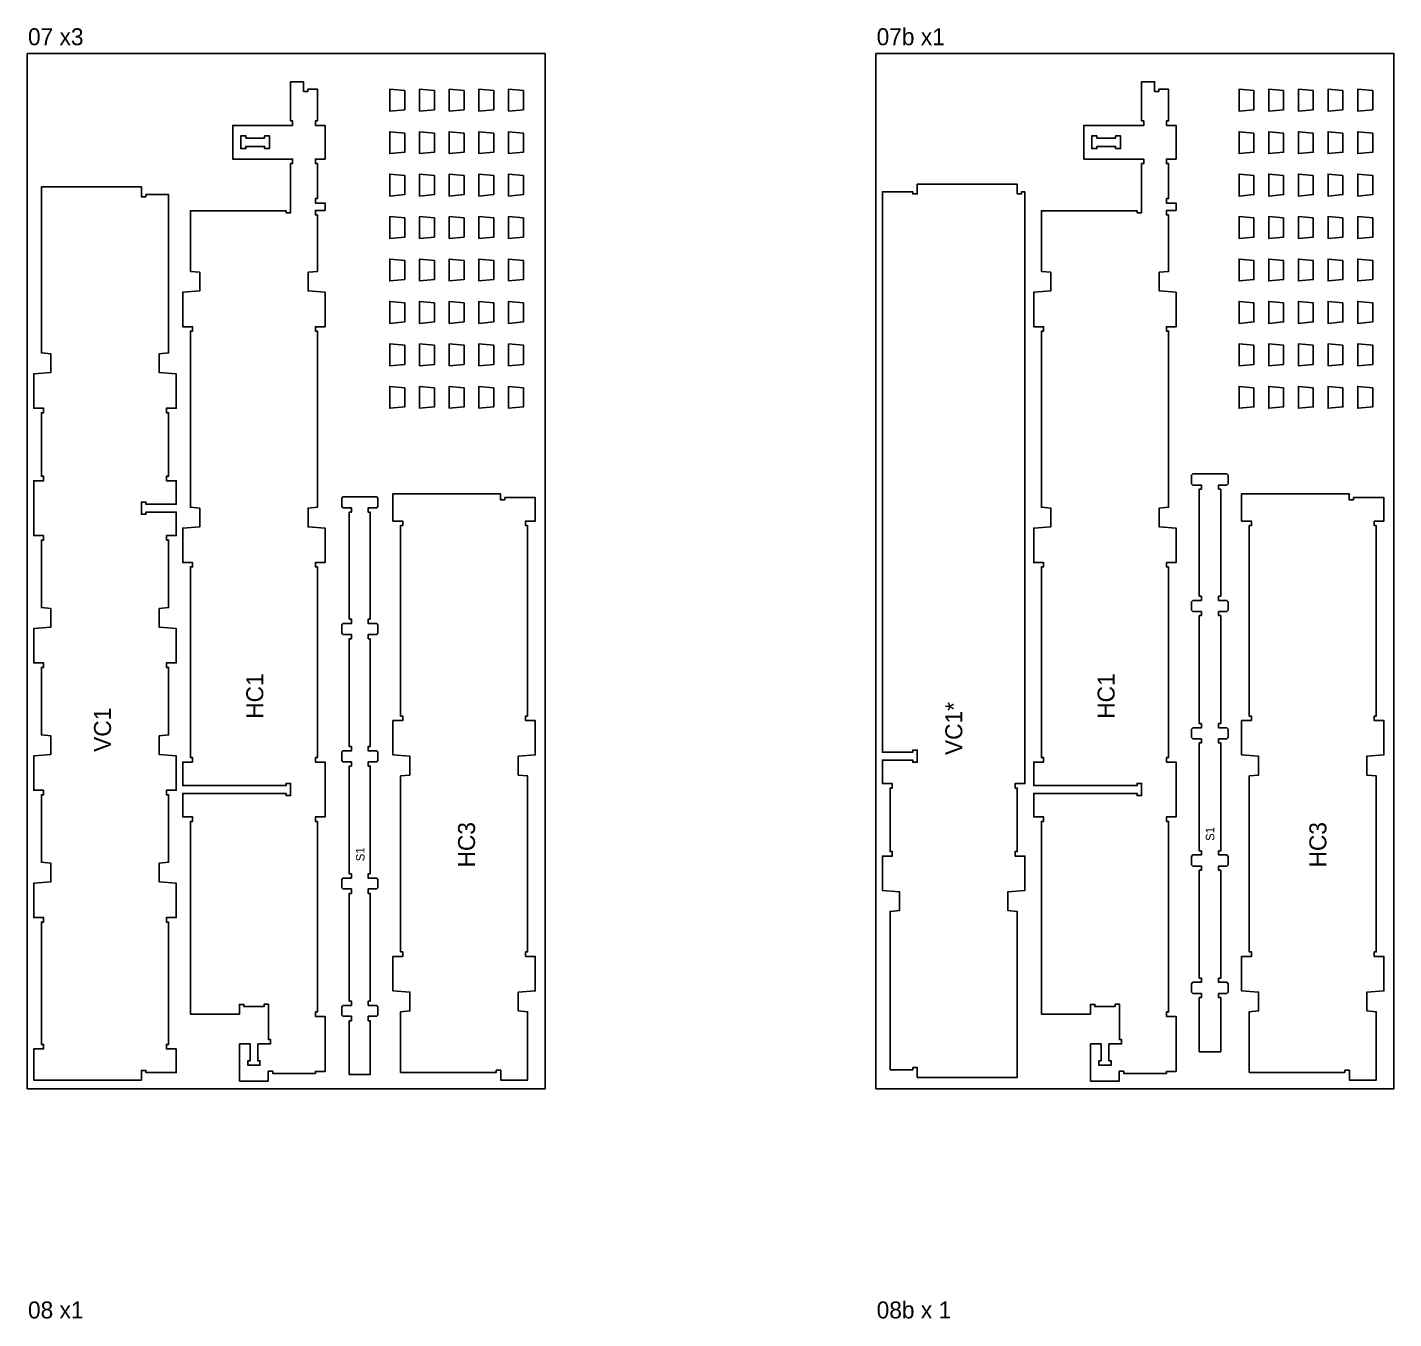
# Model space of a CAD drawing. Header units: inches. Extents: x -19170 to 42346, y 18707 to 54393.
# Drawn here: x 39126 to 42346, y 24165 to 27208 of the extents above; entities that cross this region are included whole.
import ezdxf

# ---------------------------------------------------------------- set-up
doc = ezdxf.new("R2010")
doc.units = ezdxf.units.IN
doc.header["$MEASUREMENT"] = 0
for name, color, linetype in [('0_SHEET_StructuralSheet 2440x1220x18', 1, 'CONTINUOUS'), ('1_3mmTOOL_2mmDEEP_CENTRE', 2, 'CONTINUOUS'), ('4_6mmTOOL_CUTTHROUGH_INSIDE', 4, 'CONTINUOUS'), ('5_6mmTOOL_CUTTHROUGH_OUTSIDE', 5, 'CONTINUOUS')]:
    doc.layers.add(name, color=color, linetype=linetype)

msp = doc.modelspace()

# ---------------------------------------------------------------- linework, layer by layer
at = {"layer": '0_SHEET_StructuralSheet 2440x1220x18'}
for points in [[(39126, 27146.6), (39126, 24706.6), (40346, 24706.6), (40346, 27146.6)], [(41126, 27146.6), (41126, 24706.6), (42346, 24706.6), (42346, 27146.6)]]:
    msp.add_lwpolyline(points, close=True, dxfattribs=at)
at = {"layer": '4_6mmTOOL_CUTTHROUGH_INSIDE'}
for points in [[(39697, 26922.2), (39685, 26922.2), (39685, 26927.2), (39641, 26927.2), (39641, 26922.2), (39629, 26922.2), (39629, 26952.2), (39641, 26952.2), (39641, 26947.2), (39685, 26947.2), (39685, 26952.2), (39697, 26952.2)], [(41690.6, 26922.2), (41690.6, 26927.2), (41646.6, 26927.2), (41646.6, 26922.2), (41634.6, 26922.2), (41634.6, 26952.2), (41646.6, 26952.2), (41646.6, 26947.2), (41690.6, 26947.2), (41690.6, 26952.2), (41702.6, 26952.2), (41702.6, 26922.2)]]:
    msp.add_lwpolyline(points, close=True, dxfattribs=at)
at = {"layer": '5_6mmTOOL_CUTTHROUGH_OUTSIDE'}
for points in [[(39809.8, 25936.4), (39804.8, 25936.4), (39804.8, 25946.9), (39827.8, 25946.9), (39827.8, 26027.9), (39787.8, 26031), (39787.8, 26075.3), (39809.8, 26077.2), (39809.8, 26492.1), (39804.8, 26492.1), (39804.8, 26502.6), (39827.8, 26502.6), (39827.8, 26583.7), (39787.8, 26586.8), (39787.8, 26631), (39809.8, 26633), (39809.8, 26765.9), (39804.8, 26765.9), (39804.8, 26776.4), (39827.8, 26776.4), (39827.8, 26793.9), (39804.8, 26793.9), (39804.8, 26804.4), (39809.8, 26804.4), (39809.8, 26886.9), (39804.8, 26886.9), (39804.8, 26897.4), (39827.8, 26897.4), (39827.8, 26976.9), (39804.8, 26976.9), (39804.8, 26987.4), (39809.8, 26987.4), (39809.8, 27061.9), (39787.3, 27061.9), (39787.3, 27056.9), (39776.8, 27056.9), (39776.8, 27079.9), (39746.3, 27079.9), (39746.3, 26987.4), (39751.3, 26987.4), (39751.3, 26976.9), (39610.3, 26976.9), (39610.3, 26897.4), (39751.3, 26897.4), (39751.3, 26886.9), (39746.3, 26886.9), (39746.3, 26770.9), (39735.8, 26770.9), (39735.8, 26775.9), (39510.3, 26775.9), (39510.3, 26633), (39532.2, 26631), (39532.2, 26586.8), (39492.3, 26583.7), (39492.3, 26502.6), (39515.3, 26502.6), (39515.3, 26492.1), (39510.3, 26492.1), (39510.3, 26077.2), (39532.2, 26075.3), (39532.2, 26031), (39492.3, 26027.9), (39492.3, 25946.9), (39515.3, 25946.9), (39515.3, 25936.4), (39510.3, 25936.4), (39510.3, 25487.4), (39515.3, 25487.4), (39515.3, 25476.9), (39492.3, 25476.9), (39492.3, 25421.4), (39735.8, 25421.4), (39735.8, 25426.4), (39746.3, 25426.4), (39746.3, 25397.9), (39735.8, 25397.9), (39735.8, 25402.9), (39492.3, 25402.9), (39492.3, 25347.4), (39515.3, 25347.4), (39515.3, 25336.9), (39510.3, 25336.9), (39510.3, 24882.8), (39625.8, 24882.8), (39625.8, 24905.8), (39636.3, 24905.8), (39636.3, 24900.8), (39683.8, 24900.8), (39683.8, 24906), (39694.3, 24906), (39694.3, 24823), (39699.3, 24823), (39699.3, 24812.5), (39669.3, 24812.5), (39669.3, 24773), (39674.3, 24773), (39674.3, 24762.5), (39645.8, 24762.5), (39645.8, 24773), (39650.8, 24773), (39650.8, 24812.5), (39626.3, 24812.5), (39626.3, 24725.2), (39693.8, 24725.2), (39693.8, 24748.2), (39704.3, 24748.2), (39704.3, 24743.2), (39804.8, 24743.2), (39804.8, 24748), (39827.8, 24748), (39827.8, 24877.5), (39804.8, 24877.5), (39804.8, 24888), (39809.8, 24888), (39809.8, 25336.9), (39804.8, 25336.9), (39804.8, 25347.4), (39827.8, 25347.4), (39827.8, 25476.9), (39804.8, 25476.9), (39804.8, 25487.4), (39809.8, 25487.4)], [(40015.3, 27058.8), (39980.3, 27062), (39980.3, 27010.5), (40015.3, 27013.7)], [(40085.3, 27058.8), (40050.3, 27062), (40050.3, 27010.5), (40085.3, 27013.7)], [(40155.3, 27058.8), (40120.3, 27062), (40120.3, 27010.5), (40155.3, 27013.7)], [(40225.3, 27058.8), (40190.3, 27062), (40190.3, 27010.5), (40225.3, 27013.7)], [(40295.3, 27058.8), (40260.3, 27062), (40260.3, 27010.5), (40295.3, 27013.7)], [(41815.4, 25936.4), (41810.4, 25936.4), (41810.4, 25946.9), (41833.4, 25946.9), (41833.4, 26027.9), (41793.4, 26031), (41793.4, 26075.3), (41815.4, 26077.2), (41815.4, 26492.1), (41810.4, 26492.1), (41810.4, 26502.6), (41833.4, 26502.6), (41833.4, 26583.7), (41793.4, 26586.8), (41793.4, 26631), (41815.4, 26633), (41815.4, 26765.9), (41810.4, 26765.9), (41810.4, 26776.4), (41833.4, 26776.4), (41833.4, 26793.9), (41810.4, 26793.9), (41810.4, 26804.4), (41815.4, 26804.4), (41815.4, 26886.9), (41810.4, 26886.9), (41810.4, 26897.4), (41833.4, 26897.4), (41833.4, 26976.9), (41810.4, 26976.9), (41810.4, 26987.4), (41815.4, 26987.4), (41815.4, 27061.9), (41792.9, 27061.9), (41792.9, 27056.9), (41782.4, 27056.9), (41782.4, 27079.9), (41751.9, 27079.9), (41751.9, 26987.4), (41756.9, 26987.4), (41756.9, 26976.9), (41615.9, 26976.9), (41615.9, 26897.4), (41756.9, 26897.4), (41756.9, 26886.9), (41751.9, 26886.9), (41751.9, 26770.9), (41741.4, 26770.9), (41741.4, 26775.9), (41515.9, 26775.9), (41515.9, 26633), (41537.9, 26631), (41537.9, 26586.8), (41497.9, 26583.7), (41497.9, 26502.6), (41520.9, 26502.6), (41520.9, 26492.1), (41515.9, 26492.1), (41515.9, 26077.2), (41537.9, 26075.3), (41537.9, 26031), (41497.9, 26027.9), (41497.9, 25946.9), (41520.9, 25946.9), (41520.9, 25936.4), (41515.9, 25936.4), (41515.9, 25487.4), (41520.9, 25487.4), (41520.9, 25476.9), (41497.9, 25476.9), (41497.9, 25421.4), (41741.4, 25421.4), (41741.4, 25426.4), (41751.9, 25426.4), (41751.9, 25397.9), (41741.4, 25397.9), (41741.4, 25402.9), (41497.9, 25402.9), (41497.9, 25347.4), (41520.9, 25347.4), (41520.9, 25336.9), (41515.9, 25336.9), (41515.9, 24882.8), (41631.4, 24882.8), (41631.4, 24905.8), (41641.9, 24905.8), (41641.9, 24900.8), (41689.4, 24900.8), (41689.4, 24906), (41699.9, 24906), (41699.9, 24823), (41704.9, 24823), (41704.9, 24812.5), (41674.9, 24812.5), (41674.9, 24773), (41679.9, 24773), (41679.9, 24762.5), (41651.4, 24762.5), (41651.4, 24773), (41656.4, 24773), (41656.4, 24812.5), (41631.9, 24812.5), (41631.9, 24725.2), (41699.4, 24725.2), (41699.4, 24748.2), (41709.9, 24748.2), (41709.9, 24743.2), (41810.4, 24743.2), (41810.4, 24748), (41833.4, 24748), (41833.4, 24877.5), (41810.4, 24877.5), (41810.4, 24888), (41815.4, 24888), (41815.4, 25336.9), (41810.4, 25336.9), (41810.4, 25347.4), (41833.4, 25347.4), (41833.4, 25476.9), (41810.4, 25476.9), (41810.4, 25487.4), (41815.4, 25487.4)], [(42016.5, 27058.8), (41981.5, 27062), (41981.5, 27010.5), (42016.5, 27013.7)], [(42086.5, 27058.8), (42051.5, 27062), (42051.5, 27010.5), (42086.5, 27013.7)], [(42156.5, 27058.8), (42121.5, 27062), (42121.5, 27010.5), (42156.5, 27013.7)], [(42226.5, 27058.8), (42191.5, 27062), (42191.5, 27010.5), (42226.5, 27013.7)], [(42296.5, 27058.8), (42261.5, 27062), (42261.5, 27010.5), (42296.5, 27013.7)], [(40015.3, 26958.8), (39980.3, 26962), (39980.3, 26910.5), (40015.3, 26913.7)], [(40085.3, 26958.8), (40050.3, 26962), (40050.3, 26910.5), (40085.3, 26913.7)], [(40155.3, 26958.8), (40120.3, 26962), (40120.3, 26910.5), (40155.3, 26913.7)], [(40225.3, 26958.8), (40190.3, 26962), (40190.3, 26910.5), (40225.3, 26913.7)], [(40295.3, 26958.8), (40260.3, 26962), (40260.3, 26910.5), (40295.3, 26913.7)], [(42016.5, 26958.8), (41981.5, 26962), (41981.5, 26910.5), (42016.5, 26913.7)], [(42086.5, 26958.8), (42051.5, 26962), (42051.5, 26910.5), (42086.5, 26913.7)], [(42156.5, 26958.8), (42121.5, 26962), (42121.5, 26910.5), (42156.5, 26913.7)], [(42226.5, 26958.8), (42191.5, 26962), (42191.5, 26910.5), (42226.5, 26913.7)], [(42296.5, 26958.8), (42261.5, 26962), (42261.5, 26910.5), (42296.5, 26913.7)], [(40015.3, 26858.8), (39980.3, 26862), (39980.3, 26810.5), (40015.3, 26813.7)], [(40085.3, 26858.8), (40050.3, 26862), (40050.3, 26810.5), (40085.3, 26813.7)], [(40155.3, 26858.8), (40120.3, 26862), (40120.3, 26810.5), (40155.3, 26813.7)], [(40225.3, 26858.8), (40190.3, 26862), (40190.3, 26810.5), (40225.3, 26813.7)], [(40295.3, 26858.8), (40260.3, 26862), (40260.3, 26810.5), (40295.3, 26813.7)], [(42016.5, 26858.8), (41981.5, 26862), (41981.5, 26810.5), (42016.5, 26813.7)], [(42086.5, 26858.8), (42051.5, 26862), (42051.5, 26810.5), (42086.5, 26813.7)], [(42156.5, 26858.8), (42121.5, 26862), (42121.5, 26810.5), (42156.5, 26813.7)], [(42226.5, 26858.8), (42191.5, 26862), (42191.5, 26810.5), (42226.5, 26813.7)], [(42296.5, 26858.8), (42261.5, 26862), (42261.5, 26810.5), (42296.5, 26813.7)], [(39436.8, 25838.7), (39458.8, 25840.7), (39458.8, 25999.8), (39453.8, 25999.8), (39453.8, 26010.3), (39476.8, 26010.3), (39476.8, 26065.8), (39405.3, 26065.8), (39405.3, 26060.8), (39394.8, 26060.8), (39394.8, 26089.3), (39405.3, 26089.3), (39405.3, 26084.3), (39476.8, 26084.3), (39476.8, 26139.8), (39453.8, 26139.8), (39453.8, 26150.3), (39458.8, 26150.3), (39458.8, 26299.8), (39453.8, 26299.8), (39453.8, 26310.3), (39476.8, 26310.3), (39476.8, 26391.3), (39436.8, 26394.4), (39436.8, 26438.7), (39458.8, 26440.7), (39458.8, 26813.8), (39405.3, 26813.8), (39405.3, 26808.8), (39394.8, 26808.8), (39394.8, 26831.8), (39159.3, 26831.8), (39159.3, 26440.7), (39181.2, 26438.7), (39181.2, 26394.4), (39141.3, 26391.3), (39141.3, 26310.3), (39164.3, 26310.3), (39164.3, 26299.8), (39159.3, 26299.8), (39159.3, 26150.3), (39164.3, 26150.3), (39164.3, 26139.8), (39141.3, 26139.8), (39141.3, 26010.3), (39164.3, 26010.3), (39164.3, 25999.8), (39159.3, 25999.8), (39159.3, 25840.7), (39181.2, 25838.7), (39181.2, 25794.4), (39141.3, 25791.3), (39141.3, 25710.3), (39164.3, 25710.3), (39164.3, 25699.8), (39159.3, 25699.8), (39159.3, 25540.7), (39181.2, 25538.7), (39181.2, 25494.4), (39141.3, 25491.3), (39141.3, 25410.3), (39164.3, 25410.3), (39164.3, 25399.8), (39159.3, 25399.8), (39159.3, 25240.7), (39181.2, 25238.7), (39181.2, 25194.4), (39141.3, 25191.3), (39141.3, 25110.3), (39164.3, 25110.3), (39164.3, 25099.8), (39159.3, 25099.8), (39159.3, 24811.3), (39164.3, 24811.3), (39164.3, 24800.8), (39141.3, 24800.8), (39141.3, 24727.3), (39394.8, 24727.3), (39394.8, 24750.3), (39405.3, 24750.3), (39405.3, 24745.3), (39476.8, 24745.3), (39476.8, 24800.8), (39453.8, 24800.8), (39453.8, 24811.3), (39458.8, 24811.3), (39458.8, 25099.8), (39453.8, 25099.8), (39453.8, 25110.3), (39476.8, 25110.3), (39476.8, 25191.3), (39436.8, 25194.4), (39436.8, 25238.7), (39458.8, 25240.7), (39458.8, 25399.8), (39453.8, 25399.8), (39453.8, 25410.3), (39476.8, 25410.3), (39476.8, 25491.3), (39436.8, 25494.4), (39436.8, 25538.7), (39458.8, 25540.7), (39458.8, 25699.8), (39453.8, 25699.8), (39453.8, 25710.3), (39476.8, 25710.3), (39476.8, 25791.3), (39436.8, 25794.4)], [(41476.8, 26820.4), (41469.3, 26820.4), (41469.3, 26815.4), (41458.8, 26815.4), (41458.8, 26820.6), (41458.8, 26838.4), (41223.3, 26838.4), (41223.3, 26815.4), (41212.8, 26815.4), (41212.8, 26820.4), (41141.3, 26820.4), (41141.3, 25499.9), (41212.8, 25499.9), (41212.8, 25504.9), (41223.3, 25504.9), (41223.3, 25476.4), (41212.8, 25476.4), (41212.8, 25481.4), (41141.3, 25481.4), (41141.3, 25425.9), (41164.3, 25425.9), (41164.3, 25415.4), (41159.3, 25415.4), (41159.3, 25265.9), (41164.3, 25265.9), (41164.3, 25255.4), (41141.3, 25255.4), (41141.3, 25174.4), (41181.2, 25171.3), (41181.2, 25127), (41159.3, 25125), (41159.3, 24751.9), (41212.8, 24751.9), (41212.8, 24756.9), (41223.3, 24756.9), (41223.3, 24733.9), (41458.8, 24733.9), (41458.8, 25125), (41436.8, 25127), (41436.8, 25171.3), (41476.8, 25174.4), (41476.8, 25255.4), (41453.8, 25255.4), (41453.8, 25265.9), (41458.8, 25265.9), (41458.8, 25415.4), (41453.8, 25415.4), (41453.8, 25425.9), (41476.8, 25425.9)], [(40015.3, 26758.8), (39980.3, 26762), (39980.3, 26710.5), (40015.3, 26713.7)], [(40085.3, 26758.8), (40050.3, 26762), (40050.3, 26710.5), (40085.3, 26713.7)], [(40155.3, 26758.8), (40120.3, 26762), (40120.3, 26710.5), (40155.3, 26713.7)], [(40225.3, 26758.8), (40190.3, 26762), (40190.3, 26710.5), (40225.3, 26713.7)], [(40295.3, 26758.8), (40260.3, 26762), (40260.3, 26710.5), (40295.3, 26713.7)], [(42016.5, 26758.8), (41981.5, 26762), (41981.5, 26710.5), (42016.5, 26713.7)], [(42086.5, 26758.8), (42051.5, 26762), (42051.5, 26710.5), (42086.5, 26713.7)], [(42156.5, 26758.8), (42121.5, 26762), (42121.5, 26710.5), (42156.5, 26713.7)], [(42226.5, 26758.8), (42191.5, 26762), (42191.5, 26710.5), (42226.5, 26713.7)], [(42296.5, 26758.8), (42261.5, 26762), (42261.5, 26710.5), (42296.5, 26713.7)], [(40015.3, 26658.8), (39980.3, 26662), (39980.3, 26610.5), (40015.3, 26613.7)], [(40085.3, 26658.8), (40050.3, 26662), (40050.3, 26610.5), (40085.3, 26613.7)], [(40155.3, 26658.8), (40120.3, 26662), (40120.3, 26610.5), (40155.3, 26613.7)], [(40225.3, 26658.8), (40190.3, 26662), (40190.3, 26610.5), (40225.3, 26613.7)], [(40295.3, 26658.8), (40260.3, 26662), (40260.3, 26610.5), (40295.3, 26613.7)], [(42016.5, 26658.8), (41981.5, 26662), (41981.5, 26610.5), (42016.5, 26613.7)], [(42086.5, 26658.8), (42051.5, 26662), (42051.5, 26610.5), (42086.5, 26613.7)], [(42156.5, 26658.8), (42121.5, 26662), (42121.5, 26610.5), (42156.5, 26613.7)], [(42226.5, 26658.8), (42191.5, 26662), (42191.5, 26610.5), (42226.5, 26613.7)], [(42296.5, 26658.8), (42261.5, 26662), (42261.5, 26610.5), (42296.5, 26613.7)], [(40015.3, 26558.8), (39980.3, 26562), (39980.3, 26510.5), (40015.3, 26513.7)], [(40085.3, 26558.8), (40050.3, 26562), (40050.3, 26510.5), (40085.3, 26513.7)], [(40155.3, 26558.8), (40120.3, 26562), (40120.3, 26510.5), (40155.3, 26513.7)], [(40225.3, 26558.8), (40190.3, 26562), (40190.3, 26510.5), (40225.3, 26513.7)], [(40295.3, 26558.8), (40260.3, 26562), (40260.3, 26510.5), (40295.3, 26513.7)], [(42016.5, 26558.8), (41981.5, 26562), (41981.5, 26510.5), (42016.5, 26513.7)], [(42086.5, 26558.8), (42051.5, 26562), (42051.5, 26510.5), (42086.5, 26513.7)], [(42156.5, 26558.8), (42121.5, 26562), (42121.5, 26510.5), (42156.5, 26513.7)], [(42226.5, 26558.8), (42191.5, 26562), (42191.5, 26510.5), (42226.5, 26513.7)], [(42296.5, 26558.8), (42261.5, 26562), (42261.5, 26510.5), (42296.5, 26513.7)], [(40015.3, 26458.8), (39980.3, 26462), (39980.3, 26410.5), (40015.3, 26413.7)], [(40085.3, 26458.8), (40050.3, 26462), (40050.3, 26410.5), (40085.3, 26413.7)], [(40155.3, 26458.8), (40120.3, 26462), (40120.3, 26410.5), (40155.3, 26413.7)], [(40225.3, 26458.8), (40190.3, 26462), (40190.3, 26410.5), (40225.3, 26413.7)], [(40295.3, 26458.8), (40260.3, 26462), (40260.3, 26410.5), (40295.3, 26413.7)], [(42016.5, 26458.8), (41981.5, 26462), (41981.5, 26410.5), (42016.5, 26413.7)], [(42086.5, 26458.8), (42051.5, 26462), (42051.5, 26410.5), (42086.5, 26413.7)], [(42156.5, 26458.8), (42121.5, 26462), (42121.5, 26410.5), (42156.5, 26413.7)], [(42226.5, 26458.8), (42191.5, 26462), (42191.5, 26410.5), (42226.5, 26413.7)], [(42296.5, 26458.8), (42261.5, 26462), (42261.5, 26410.5), (42296.5, 26413.7)], [(40015.3, 26358.8), (39980.3, 26362), (39980.3, 26310.5), (40015.3, 26313.7)], [(40085.3, 26358.8), (40050.3, 26362), (40050.3, 26310.5), (40085.3, 26313.7)], [(40155.3, 26358.8), (40120.3, 26362), (40120.3, 26310.5), (40155.3, 26313.7)], [(40225.3, 26358.8), (40190.3, 26362), (40190.3, 26310.5), (40225.3, 26313.7)], [(40295.3, 26358.8), (40260.3, 26362), (40260.3, 26310.5), (40295.3, 26313.7)], [(42016.5, 26358.8), (41981.5, 26362), (41981.5, 26310.5), (42016.5, 26313.7)], [(42086.5, 26358.8), (42051.5, 26362), (42051.5, 26310.5), (42086.5, 26313.7)], [(42156.5, 26358.8), (42121.5, 26362), (42121.5, 26310.5), (42156.5, 26313.7)], [(42226.5, 26358.8), (42191.5, 26362), (42191.5, 26310.5), (42226.5, 26313.7)], [(42296.5, 26358.8), (42261.5, 26362), (42261.5, 26310.5), (42296.5, 26313.7)], [(41938.3, 25521.8), (41933.3, 25521.8), (41933.3, 25531.3), (41953.2, 25531.3), (41956.3, 25534.4), (41956.3, 25554.6), (41953.2, 25557.8), (41933.3, 25557.8), (41933.3, 25567.3), (41938.3, 25567.3), (41938.3, 25821.8), (41933.3, 25821.8), (41933.3, 25831.3), (41953.2, 25831.3), (41956.3, 25834.4), (41956.3, 25854.6), (41953.2, 25857.8), (41933.3, 25857.8), (41933.3, 25867.3), (41938.3, 25867.3), (41938.3, 26120), (41933.3, 26120), (41933.3, 26129.5), (41953.2, 26129.5), (41956.3, 26132.6), (41956.3, 26152.8), (41953.2, 26156), (41873, 26156), (41869.8, 26152.8), (41869.8, 26132.6), (41873, 26129.5), (41892.8, 26129.5), (41892.8, 26120), (41887.8, 26120), (41887.8, 25867.3), (41892.8, 25867.3), (41892.8, 25857.8), (41873, 25857.8), (41869.8, 25854.6), (41869.8, 25834.4), (41873, 25831.3), (41892.8, 25831.3), (41892.8, 25821.8), (41887.8, 25821.8), (41887.8, 25567.3), (41892.8, 25567.3), (41892.8, 25557.8), (41873, 25557.8), (41869.8, 25554.6), (41869.8, 25534.4), (41873, 25531.3), (41892.8, 25531.3), (41892.8, 25521.8), (41887.8, 25521.8), (41887.8, 25267.3), (41892.8, 25267.3), (41892.8, 25257.8), (41873, 25257.8), (41869.8, 25254.6), (41869.8, 25234.4), (41873, 25231.3), (41892.8, 25231.3), (41892.8, 25221.8), (41887.8, 25221.8), (41887.8, 24967.3), (41892.8, 24967.3), (41892.8, 24957.8), (41873, 24957.8), (41869.8, 24954.6), (41869.8, 24934.4), (41873, 24931.3), (41892.8, 24931.3), (41892.8, 24921.8), (41887.8, 24921.8), (41887.8, 24794.3), (41938.3, 24794.3), (41938.3, 24921.8), (41933.3, 24921.8), (41933.3, 24931.3), (41953.2, 24931.3), (41956.3, 24934.4), (41956.3, 24954.6), (41953.2, 24957.8), (41933.3, 24957.8), (41933.3, 24967.3), (41938.3, 24967.3), (41938.3, 25221.8), (41933.3, 25221.8), (41933.3, 25231.3), (41953.2, 25231.3), (41956.3, 25234.4), (41956.3, 25254.6), (41953.2, 25257.8), (41933.3, 25257.8), (41933.3, 25267.3), (41938.3, 25267.3)], [(39934.3, 25767.2), (39929.3, 25767.2), (39929.3, 25777.7), (39949.5, 25777.7), (39952.3, 25780.6), (39952.3, 25800.4), (39949.5, 25803.2), (39929.3, 25803.2), (39929.3, 25813.7), (39934.3, 25813.7), (39934.3, 26065.5), (39929.3, 26065.5), (39929.3, 26076), (39949.5, 26076), (39952.3, 26078.8), (39952.3, 26098.6), (39949.5, 26101.5), (39869.7, 26101.5), (39866.8, 26098.6), (39866.8, 26078.8), (39869.7, 26076), (39889.8, 26076), (39889.8, 26065.5), (39884.8, 26065.5), (39884.8, 25813.7), (39889.8, 25813.7), (39889.8, 25803.2), (39869.7, 25803.2), (39866.8, 25800.4), (39866.8, 25780.6), (39869.7, 25777.7), (39889.8, 25777.7), (39889.8, 25767.2), (39884.8, 25767.2), (39884.8, 25513.7), (39889.8, 25513.7), (39889.8, 25503.2), (39869.7, 25503.2), (39866.8, 25500.4), (39866.8, 25480.6), (39869.7, 25477.7), (39889.8, 25477.7), (39889.8, 25467.2), (39884.8, 25467.2), (39884.8, 25213.7), (39889.8, 25213.7), (39889.8, 25203.2), (39869.7, 25203.2), (39866.8, 25200.4), (39866.8, 25180.6), (39869.7, 25177.7), (39889.8, 25177.7), (39889.8, 25167.2), (39884.8, 25167.2), (39884.8, 24913.7), (39889.8, 24913.7), (39889.8, 24903.2), (39869.7, 24903.2), (39866.8, 24900.4), (39866.8, 24880.6), (39869.7, 24877.7), (39889.8, 24877.7), (39889.8, 24867.2), (39884.8, 24867.2), (39884.8, 24740.7), (39934.3, 24740.7), (39934.3, 24867.2), (39929.3, 24867.2), (39929.3, 24877.7), (39949.5, 24877.7), (39952.3, 24880.6), (39952.3, 24900.4), (39949.5, 24903.2), (39929.3, 24903.2), (39929.3, 24913.7), (39934.3, 24913.7), (39934.3, 25167.2), (39929.3, 25167.2), (39929.3, 25177.7), (39949.5, 25177.7), (39952.3, 25180.6), (39952.3, 25200.4), (39949.5, 25203.2), (39929.3, 25203.2), (39929.3, 25213.7), (39934.3, 25213.7), (39934.3, 25467.2), (39929.3, 25467.2), (39929.3, 25477.7), (39949.5, 25477.7), (39952.3, 25480.6), (39952.3, 25500.4), (39949.5, 25503.2), (39929.3, 25503.2), (39929.3, 25513.7), (39934.3, 25513.7)], [(40305.1, 26034), (40300.1, 26034), (40300.1, 26044.5), (40323.1, 26044.5), (40323.1, 26100), (40251.6, 26100), (40251.6, 26095), (40241.1, 26095), (40241.1, 26109), (39987.6, 26109), (39987.6, 26044.5), (40010.6, 26044.5), (40010.6, 26034), (40005.6, 26034), (40005.6, 25585.1), (40010.6, 25585.1), (40010.6, 25574.6), (39987.6, 25574.6), (39987.6, 25493.5), (40027.5, 25490.5), (40027.5, 25446.2), (40005.6, 25444.2), (40005.6, 25029.3), (40010.6, 25029.3), (40010.6, 25018.8), (39987.6, 25018.8), (39987.6, 24937.7), (40027.5, 24934.7), (40027.5, 24890.4), (40005.6, 24888.4), (40005.6, 24745.5), (40231.1, 24745.5), (40231.1, 24750.5), (40241.6, 24750.5), (40241.6, 24727.5), (40305.1, 24727.5), (40305.1, 24888.4), (40283.1, 24890.4), (40283.1, 24934.7), (40323.1, 24937.7), (40323.1, 25018.8), (40300.1, 25018.8), (40300.1, 25029.3), (40305.1, 25029.3), (40305.1, 25444.2), (40283.1, 25446.2), (40283.1, 25490.5), (40323.1, 25493.5), (40323.1, 25574.6), (40300.1, 25574.6), (40300.1, 25585.1), (40305.1, 25585.1)], [(42305.1, 26034), (42300.1, 26034), (42300.1, 26044.5), (42323.1, 26044.5), (42323.1, 26100), (42251.6, 26100), (42251.6, 26095), (42241.1, 26095), (42241.1, 26109), (41987.6, 26109), (41987.6, 26044.5), (42010.6, 26044.5), (42010.6, 26034), (42005.6, 26034), (42005.6, 25585.1), (42010.6, 25585.1), (42010.6, 25574.6), (41987.6, 25574.6), (41987.6, 25493.5), (42027.5, 25490.5), (42027.5, 25446.2), (42005.6, 25444.2), (42005.6, 25029.3), (42010.6, 25029.3), (42010.6, 25018.8), (41987.6, 25018.8), (41987.6, 24937.7), (42027.5, 24934.7), (42027.5, 24890.4), (42005.6, 24888.4), (42005.6, 24745.5), (42231.1, 24745.5), (42231.1, 24750.5), (42241.6, 24750.5), (42241.6, 24727.5), (42305.1, 24727.5), (42305.1, 24888.4), (42283.1, 24890.4), (42283.1, 24934.7), (42323.1, 24937.7), (42323.1, 25018.8), (42300.1, 25018.8), (42300.1, 25029.3), (42305.1, 25029.3), (42305.1, 25444.2), (42283.1, 25446.2), (42283.1, 25490.5), (42323.1, 25493.5), (42323.1, 25574.6), (42300.1, 25574.6), (42300.1, 25585.1), (42305.1, 25585.1)]]:
    msp.add_lwpolyline(points, close=True, dxfattribs=at)

# ---------------------------------------------------------------- texts
at = {"layer": '0_SHEET_StructuralSheet 2440x1220x18', "char_height": 40, "attachment_point": 1}
for s, insert in [('07 x3', (39127.6, 27205.8)), ('07b x1', (41127.6, 27205.8)), ('08 x1', (39127.6, 24205.8)), ('08b x 1', (41127.6, 24205.8))]:
    msp.add_mtext_dynamic_manual_height_columns(s, width=871.788, gutter_width=200, heights=[0], dxfattribs=dict(at, insert=insert))
at = {"layer": '1_3mmTOOL_2mmDEEP_CENTRE', "attachment_point": 1, "rotation": 90}
for s, insert, char_height in [('{\\W5.50197; }HC1', (39642, 25497), 40), ('{\\W5.50197; }HC1', (41648.3, 25497), 40), ('{\\W5.33531; }VC1', (39283.1, 25421.5), 40), ('{\\W4.83531; }VC1*', (41289.4, 25421.5), 40), ('{\\W5.33531; }HC3', (40141.1, 25149.1), 40), ('{\\W6.3353;  }S1', (41903.3, 25196.9), 20), ('{\\W5.33531; }HC3', (42147.4, 25149.1), 40), ('{\\W6.3353;  }S1', (39900.6, 25148.9), 20)]:
    msp.add_mtext_dynamic_manual_height_columns(s, width=533.492, gutter_width=200, heights=[0], dxfattribs=dict(at, insert=insert, char_height=char_height))

doc.saveas('drawing.dxf')
